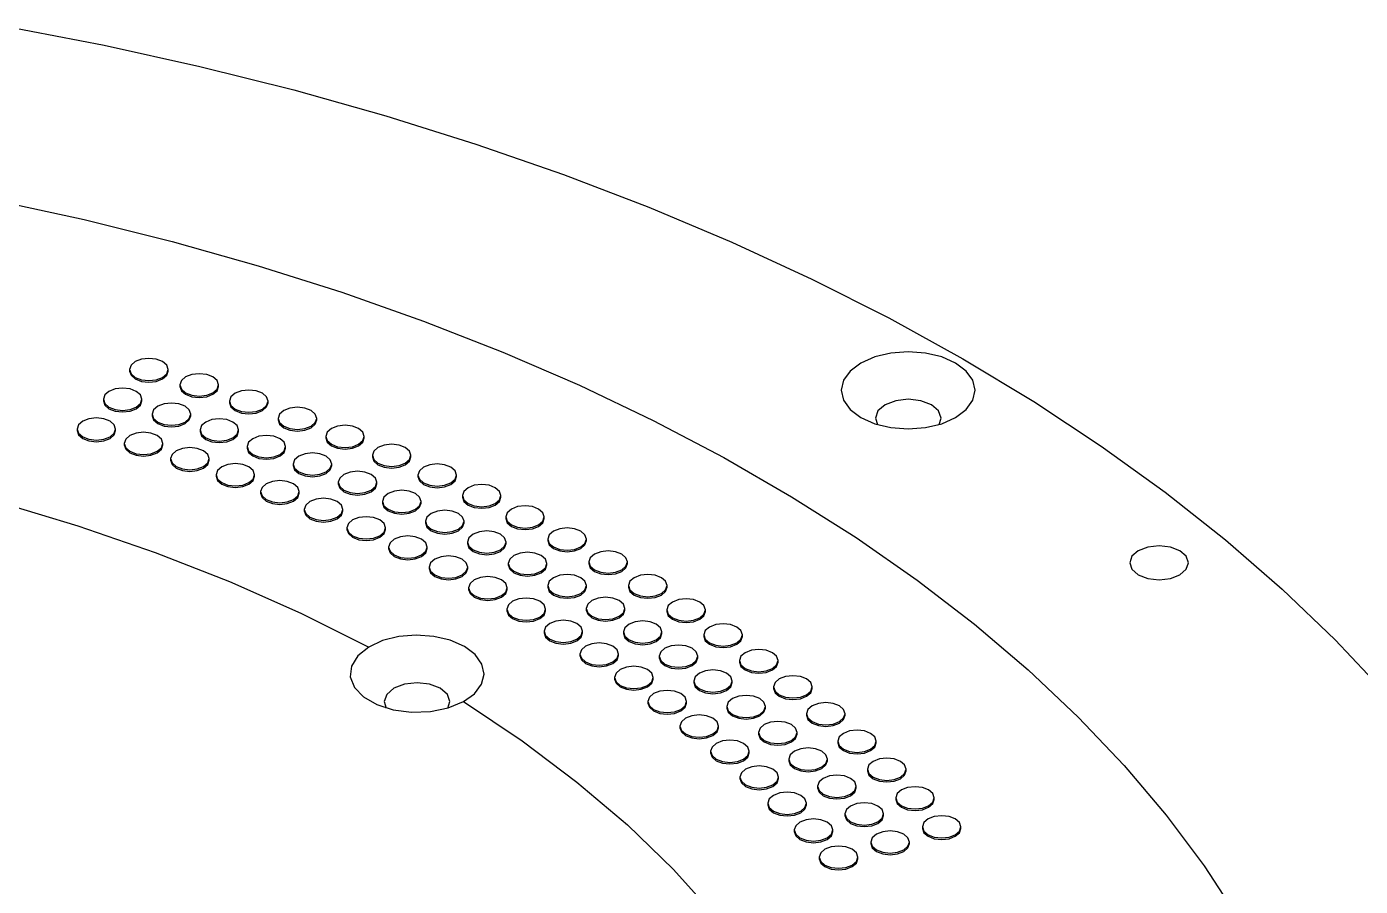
# Model space of a CAD drawing. Header units: millimetres. Extents: x 0 to 841, y 0 to 594.
# Drawn here: x 202.9 to 272, y 121.2 to 165.8 of the extents above; entities that cross this region are included whole.
import ezdxf

# ---------------------------------------------------------------- set-up
doc = ezdxf.new("R2010")
doc.units = ezdxf.units.MM

msp = doc.modelspace()

# ---------------------------------------------------------------- linework, layer by layer
at = {"color": 7, "linetype": 'Continuous', "lineweight": 25}
for p, q in [((208.26966, 147.98396), (208.26966, 147.9023)), ((210.26966, 147.9023), (210.26966, 147.98396)), ((210.8794, 147.18627), (210.8794, 147.10461)), ((212.8794, 147.10461), (212.8794, 147.18627)), ((206.90769, 146.44085), (206.90769, 146.3592)), ((208.90769, 146.3592), (208.90769, 146.44085)), ((213.44445, 146.34165), (213.44445, 146.26)), ((215.44445, 146.26), (215.44445, 146.34165)), ((209.43414, 145.66862), (209.43414, 145.58697)), ((211.43414, 145.58697), (211.43414, 145.66862)), ((215.96227, 145.45094), (215.96227, 145.36929)), ((217.96227, 145.36929), (217.96227, 145.45094)), ((205.54572, 144.89775), (205.54572, 144.8161)), ((207.54572, 144.8161), (207.54572, 144.89775)), ((211.91732, 144.85096), (211.91732, 144.76931)), ((213.91732, 144.76931), (213.91732, 144.85096)), ((218.43039, 144.51501), (218.43039, 144.43336)), ((220.43039, 144.43336), (220.43039, 144.51501)), ((207.98888, 144.15098), (207.98888, 144.06933)), ((209.98888, 144.06933), (209.98888, 144.15098)), ((214.35479, 143.98868), (214.35479, 143.90702)), ((216.35479, 143.90702), (216.35479, 143.98868)), ((210.3902, 143.36028), (210.3902, 143.27862)), ((212.3902, 143.27862), (212.3902, 143.36028)), ((216.74414, 143.08262), (216.74414, 143.00097)), ((218.74414, 143.00097), (218.74414, 143.08262)), ((220.84637, 143.53479), (220.84637, 143.45314)), ((222.84637, 143.45314), (222.84637, 143.53479)), ((212.74731, 142.52642), (212.74731, 142.44476)), ((214.74731, 142.44476), (214.74731, 142.52642)), ((223.20782, 142.51124), (223.20782, 142.42959)), ((225.20782, 142.42959), (225.20782, 142.51124)), ((219.08301, 142.13368), (219.08301, 142.05203)), ((221.08301, 142.05203), (221.08301, 142.13368)), ((215.05789, 141.65023), (215.05789, 141.56858)), ((217.05789, 141.56858), (217.05789, 141.65023)), ((221.3691, 141.1428), (221.3691, 141.06115)), ((223.3691, 141.06115), (223.3691, 141.1428)), ((225.51241, 141.44538), (225.51241, 141.36373)), ((227.51241, 141.36373), (227.51241, 141.44538)), ((217.31966, 140.73258), (217.31966, 140.65092)), ((219.31966, 140.65092), (219.31966, 140.73258)), ((227.75787, 140.33826), (227.75787, 140.2566)), ((229.75787, 140.2566), (229.75787, 140.33826)), ((219.53038, 139.77436), (219.53038, 139.69271)), ((221.53038, 139.69271), (221.53038, 139.77436)), ((223.60014, 140.11096), (223.60014, 140.0293)), ((225.60014, 140.0293), (225.60014, 140.11096)), ((225.77393, 139.03917), (225.77393, 138.95751)), ((227.77393, 138.95751), (227.77393, 139.03917)), ((229.94198, 139.19096), (229.94198, 139.10931)), ((231.94198, 139.10931), (231.94198, 139.19096)), ((221.68787, 138.77654), (221.68787, 138.69488)), ((223.68787, 138.69488), (223.68787, 138.77654)), ((223.79, 137.74008), (223.79, 137.65842)), ((225.79, 137.65842), (225.79, 137.74008)), ((227.88834, 137.92849), (227.88834, 137.84683)), ((229.88834, 137.84683), (229.88834, 137.92849)), ((232.06259, 138.00463), (232.06259, 137.92297)), ((234.06259, 137.92297), (234.06259, 138.00463)), ((225.8347, 136.66601), (225.8347, 136.58436)), ((227.8347, 136.58436), (227.8347, 136.66601)), ((229.94127, 136.78002), (229.94127, 136.69836)), ((231.94127, 136.69836), (231.94127, 136.78002)), ((234.11761, 136.78043), (234.11761, 136.69877)), ((236.11761, 136.69877), (236.11761, 136.78043)), ((227.81995, 135.5554), (227.81995, 135.47375)), ((229.81995, 135.47375), (229.81995, 135.5554)), ((231.9307, 135.59488), (231.9307, 135.51323)), ((233.9307, 135.51323), (233.9307, 135.59488)), ((236.105, 135.51956), (236.105, 135.43791)), ((238.105, 135.43791), (238.105, 135.51956)), ((229.74379, 134.40934), (229.74379, 134.32769)), ((231.74379, 134.32769), (231.74379, 134.40934)), ((233.85466, 134.37426), (233.85466, 134.29261)), ((235.85466, 134.29261), (235.85466, 134.37426)), ((238.0228, 134.22329), (238.0228, 134.14163)), ((240.0228, 134.14163), (240.0228, 134.22329)), ((231.60433, 133.22896), (231.60433, 133.14731)), ((233.60433, 133.14731), (233.60433, 133.22896)), ((235.71126, 133.11936), (235.71126, 133.0377)), ((237.71126, 133.0377), (237.71126, 133.11936)), ((239.86913, 132.89288), (239.86913, 132.81122)), ((241.86913, 132.81122), (241.86913, 132.89288)), ((233.39972, 132.01543), (233.39972, 131.93377)), ((235.39972, 131.93377), (235.39972, 132.01543)), ((237.49866, 131.8314), (237.49866, 131.74975)), ((239.49866, 131.74975), (239.49866, 131.8314)), ((241.64215, 131.52964), (241.64215, 131.44799)), ((243.64215, 131.44799), (243.64215, 131.52964)), ((235.1282, 130.76993), (235.1282, 130.68828)), ((237.1282, 130.68828), (237.1282, 130.76993)), ((239.2151, 130.51168), (239.2151, 130.43002)), ((241.2151, 130.43002), (241.2151, 130.51168)), ((243.34013, 130.13493), (243.34013, 130.05327)), ((245.34013, 130.05327), (245.34013, 130.13493)), ((236.78805, 129.49371), (236.78805, 129.41206)), ((238.78805, 129.41206), (238.78805, 129.49371)), ((240.85889, 129.16147), (240.85889, 129.07982)), ((242.85889, 129.07982), (242.85889, 129.16147)), ((244.96138, 128.71011), (244.96138, 128.62846)), ((246.96138, 128.62846), (246.96138, 128.71011)), ((238.37765, 128.18802), (238.37765, 128.10637)), ((240.37765, 128.10637), (240.37765, 128.18802)), ((242.4284, 127.78213), (242.4284, 127.70048)), ((244.4284, 127.70048), (244.4284, 127.78213)), ((246.50431, 127.2566), (246.50431, 127.17495)), ((248.50431, 127.17495), (248.50431, 127.2566)), ((239.89541, 126.85415), (239.89541, 126.7725)), ((241.89541, 126.7725), (241.89541, 126.85415)), ((243.92208, 126.37501), (243.92208, 126.29336)), ((245.92208, 126.29336), (245.92208, 126.37501)), ((241.33985, 125.49342), (241.33985, 125.41177)), ((243.33985, 125.41177), (243.33985, 125.49342)), ((247.96738, 125.77583), (247.96738, 125.69418)), ((249.96738, 125.69418), (249.96738, 125.77583)), ((245.33846, 124.9415), (245.33846, 124.85985)), ((247.33846, 124.85985), (247.33846, 124.9415)), ((242.70954, 124.10717), (242.70954, 124.02551)), ((244.70954, 124.02551), (244.70954, 124.10717)), ((249.34917, 124.26926), (249.34917, 124.18761)), ((251.34917, 124.18761), (251.34917, 124.26926)), ((246.67615, 123.48301), (246.67615, 123.40136)), ((248.67615, 123.40136), (248.67615, 123.48301)), ((244.00313, 122.69676), (244.00313, 122.61511)), ((246.00313, 122.61511), (246.00313, 122.69676))]:
    msp.add_line(p, q, dxfattribs=at)
at = {"color": 7, "linetype": 'Continuous', "lineweight": 25, "flags": 128}
for points in [[(201.90477, 165.75939), (206.94321, 164.79293), (211.90267, 163.69876), (216.77344, 162.47901), (221.54598, 161.13608), (226.21095, 159.6726), (230.75922, 158.09143), (235.18188, 156.39567), (239.47028, 154.58863), (243.61602, 152.67385), (247.61099, 150.65508), (251.44737, 148.53628), (255.11764, 146.32159), (258.61463, 144.01534), (261.93148, 141.62205), (265.0617, 139.14641), (267.99917, 136.59326), (270.73814, 133.96761), (273.27324, 131.27458)], [(201.27386, 156.76548), (205.91547, 155.75622), (210.46935, 154.62154), (214.92532, 153.36398), (219.27345, 151.98634), (223.50403, 150.49171), (227.60762, 148.8834), (231.57507, 147.16502), (235.39752, 145.3404), (239.06645, 143.4136), (242.57366, 141.38893), (245.91134, 139.2709), (249.07202, 137.06425), (252.04867, 134.77389), (254.83464, 132.40493), (257.4237, 129.96267), (259.8101, 127.45255), (261.98849, 124.88017), (263.95402, 122.25127), (265.7023, 119.57173)], [(246.16528, 145.48699), (246.88394, 145.16865), (247.72084, 144.96853), (248.61894, 144.90027), (249.51704, 144.96853), (250.35394, 145.16865), (251.0726, 145.48699), (251.62405, 145.90187), (251.9707, 146.385), (252.08894, 146.90346), (251.9707, 147.42193), (251.62405, 147.90506), (251.0726, 148.31993), (250.35394, 148.63827), (249.51704, 148.83839), (248.61894, 148.90665), (247.72084, 148.83839), (246.88394, 148.63827), (246.16528, 148.31993), (245.61383, 147.90506), (245.26718, 147.42193), (245.14894, 146.90346), (245.26718, 146.385), (245.61383, 145.90187), (246.16528, 145.48699)], [(208.56256, 148.39216), (208.34578, 148.20487), (208.26966, 147.98396), (208.34578, 147.76304), (208.56256, 147.57575), (208.88698, 147.45061), (209.26966, 147.40667), (209.65235, 147.45061), (209.97677, 147.57575), (210.19354, 147.76304), (210.26966, 147.98396), (210.19354, 148.20487), (209.97677, 148.39216), (209.65235, 148.5173), (209.26966, 148.56124), (208.88698, 148.5173), (208.56256, 148.39216)], [(208.26966, 147.9023), (208.34578, 147.68138), (208.56256, 147.4941), (208.88698, 147.36896), (209.26966, 147.32501), (209.65235, 147.36896), (209.97677, 147.4941), (210.19354, 147.68138), (210.26966, 147.9023), (210.26966, 147.9023)], [(211.17229, 147.59447), (210.95552, 147.40719), (210.8794, 147.18627), (210.95552, 146.96535), (211.17229, 146.77806), (211.49672, 146.65292), (211.8794, 146.60898), (212.26208, 146.65292), (212.58651, 146.77806), (212.80328, 146.96535), (212.8794, 147.18627), (212.80328, 147.40719), (212.58651, 147.59447), (212.26208, 147.71961), (211.8794, 147.76356), (211.49672, 147.71961), (211.17229, 147.59447)], [(207.20058, 146.84906), (206.98381, 146.66177), (206.90769, 146.44085), (206.98381, 146.21994), (207.20058, 146.03265), (207.52501, 145.90751), (207.90769, 145.86357), (208.29037, 145.90751), (208.6148, 146.03265), (208.83157, 146.21994), (208.90769, 146.44085), (208.83157, 146.66177), (208.6148, 146.84906), (208.29037, 146.9742), (207.90769, 147.01814), (207.52501, 146.9742), (207.20058, 146.84906)], [(210.8794, 147.10461), (210.95552, 146.8837), (211.17229, 146.69641), (211.49672, 146.57127), (211.8794, 146.52733), (212.26208, 146.57127), (212.58651, 146.69641), (212.80328, 146.8837), (212.8794, 147.10461), (212.8794, 147.10461)], [(213.73734, 146.74986), (213.52057, 146.56257), (213.44445, 146.34165), (213.52057, 146.12073), (213.73734, 145.93345), (214.06176, 145.80831), (214.44445, 145.76436), (214.82713, 145.80831), (215.15155, 145.93345), (215.36833, 146.12073), (215.44445, 146.34165), (215.36833, 146.56257), (215.15155, 146.74986), (214.82713, 146.875), (214.44445, 146.91894), (214.06176, 146.875), (213.73734, 146.74986)], [(206.90769, 146.3592), (206.98381, 146.13828), (207.20058, 145.951), (207.52501, 145.82586), (207.90769, 145.78191), (208.29037, 145.82586), (208.6148, 145.951), (208.83157, 146.13828), (208.90769, 146.3592), (208.90769, 146.3592)], [(209.72703, 146.07683), (209.51026, 145.88954), (209.43414, 145.66862), (209.51026, 145.44771), (209.72703, 145.26042), (210.05146, 145.13528), (210.43414, 145.09134), (210.81682, 145.13528), (211.14125, 145.26042), (211.35802, 145.44771), (211.43414, 145.66862), (211.35802, 145.88954), (211.14125, 146.07683), (210.81682, 146.20197), (210.43414, 146.24591), (210.05146, 146.20197), (209.72703, 146.07683)], [(213.44445, 146.26), (213.52057, 146.03908), (213.73734, 145.85179), (214.06176, 145.72665), (214.44445, 145.68271), (214.82713, 145.72665), (215.15155, 145.85179), (215.36833, 146.03908), (215.44445, 146.26), (215.44445, 146.26)], [(216.25517, 145.85914), (216.03839, 145.67186), (215.96227, 145.45094), (216.03839, 145.23002), (216.25517, 145.04274), (216.57959, 144.9176), (216.96227, 144.87365), (217.34496, 144.9176), (217.66938, 145.04274), (217.88615, 145.23002), (217.96227, 145.45094), (217.88615, 145.67186), (217.66938, 145.85914), (217.34496, 145.98428), (216.96227, 146.02823), (216.57959, 145.98428), (216.25517, 145.85914)], [(250.21846, 145.12579), (250.31894, 145.45819), (250.18954, 145.83375), (249.82102, 146.15213), (249.2695, 146.36487), (248.61894, 146.43957), (247.96838, 146.36487), (247.41686, 146.15213), (247.04835, 145.83375), (246.91894, 145.45819), (247.01942, 145.12579)], [(170.06374, 145.69137), (174.70846, 145.49666), (179.32569, 145.14626), (183.89977, 144.64136), (188.41522, 143.98367), (192.85672, 143.17542), (197.20923, 142.21934), (201.458, 141.11867), (205.58863, 139.87716), (209.58712, 138.49899), (213.43993, 136.98885), (217.13399, 135.35185), (220.6568, 133.59353)], [(205.83861, 145.30596), (205.62184, 145.11867), (205.54572, 144.89775), (205.62184, 144.67683), (205.83861, 144.48955), (206.16304, 144.36441), (206.54572, 144.32047), (206.9284, 144.36441), (207.25283, 144.48955), (207.4696, 144.67683), (207.54572, 144.89775), (207.4696, 145.11867), (207.25283, 145.30596), (206.9284, 145.4311), (206.54572, 145.47504), (206.16304, 145.4311), (205.83861, 145.30596)], [(209.43414, 145.58697), (209.51026, 145.36605), (209.72703, 145.17877), (210.05146, 145.05363), (210.43414, 145.00968), (210.81682, 145.05363), (211.14125, 145.17877), (211.35802, 145.36605), (211.43414, 145.58697), (211.43414, 145.58697)], [(212.21022, 145.25917), (211.99344, 145.07188), (211.91732, 144.85096), (211.99344, 144.63005), (212.21022, 144.44276), (212.53464, 144.31762), (212.91732, 144.27368), (213.30001, 144.31762), (213.62443, 144.44276), (213.8412, 144.63005), (213.91732, 144.85096), (213.8412, 145.07188), (213.62443, 145.25917), (213.30001, 145.38431), (212.91732, 145.42825), (212.53464, 145.38431), (212.21022, 145.25917)], [(215.96227, 145.36929), (216.03839, 145.14837), (216.25517, 144.96108), (216.57959, 144.83594), (216.96227, 144.792), (217.34496, 144.83594), (217.66938, 144.96108), (217.88615, 145.14837), (217.96227, 145.36929), (217.96227, 145.36929)], [(205.54572, 144.8161), (205.62184, 144.59518), (205.83861, 144.40789), (206.16304, 144.28275), (206.54572, 144.23881), (206.9284, 144.28275), (207.25283, 144.40789), (207.4696, 144.59518), (207.54572, 144.8161), (207.54572, 144.8161)], [(208.28177, 144.55919), (208.065, 144.3719), (207.98888, 144.15098), (208.065, 143.93006), (208.28177, 143.74278), (208.60619, 143.61764), (208.98888, 143.57369), (209.37156, 143.61764), (209.69599, 143.74278), (209.91276, 143.93006), (209.98888, 144.15098), (209.91276, 144.3719), (209.69599, 144.55919), (209.37156, 144.68433), (208.98888, 144.72827), (208.60619, 144.68433), (208.28177, 144.55919)], [(211.91732, 144.76931), (211.99344, 144.54839), (212.21022, 144.36111), (212.53464, 144.23597), (212.91732, 144.19202), (213.30001, 144.23597), (213.62443, 144.36111), (213.8412, 144.54839), (213.91732, 144.76931), (213.91732, 144.76931)], [(214.64769, 144.39688), (214.43091, 144.2096), (214.35479, 143.98868), (214.43091, 143.76776), (214.64769, 143.58047), (214.97211, 143.45533), (215.35479, 143.41139), (215.73748, 143.45533), (216.0619, 143.58047), (216.27867, 143.76776), (216.35479, 143.98868), (216.27867, 144.2096), (216.0619, 144.39688), (215.73748, 144.52202), (215.35479, 144.56597), (214.97211, 144.52202), (214.64769, 144.39688)], [(218.72329, 144.92322), (218.50651, 144.73593), (218.43039, 144.51501), (218.50651, 144.29409), (218.72329, 144.10681), (219.04771, 143.98167), (219.43039, 143.93772), (219.81308, 143.98167), (220.1375, 144.10681), (220.35427, 144.29409), (220.43039, 144.51501), (220.35427, 144.73593), (220.1375, 144.92322), (219.81308, 145.04836), (219.43039, 145.0923), (219.04771, 145.04836), (218.72329, 144.92322)], [(207.98888, 144.06933), (208.065, 143.84841), (208.28177, 143.66112), (208.60619, 143.53598), (208.98888, 143.49204), (209.37156, 143.53598), (209.69599, 143.66112), (209.91276, 143.84841), (209.98888, 144.06933), (209.98888, 144.06933)], [(210.68309, 143.76848), (210.46632, 143.5812), (210.3902, 143.36028), (210.46632, 143.13936), (210.68309, 142.95207), (211.00752, 142.82693), (211.3902, 142.78299), (211.77288, 142.82693), (212.09731, 142.95207), (212.31408, 143.13936), (212.3902, 143.36028), (212.31408, 143.5812), (212.09731, 143.76848), (211.77288, 143.89362), (211.3902, 143.93756), (211.00752, 143.89362), (210.68309, 143.76848)], [(214.35479, 143.90702), (214.43091, 143.68611), (214.64769, 143.49882), (214.97211, 143.37368), (215.35479, 143.32974), (215.73748, 143.37368), (216.0619, 143.49882), (216.27867, 143.68611), (216.35479, 143.90702), (216.35479, 143.90702)], [(218.43039, 144.43336), (218.50651, 144.21244), (218.72329, 144.02515), (219.04771, 143.90001), (219.43039, 143.85607), (219.81308, 143.90001), (220.1375, 144.02515), (220.35427, 144.21244), (220.43039, 144.43336), (220.43039, 144.43336)], [(221.13926, 143.94299), (220.92249, 143.75571), (220.84637, 143.53479), (220.92249, 143.31387), (221.13926, 143.12659), (221.46369, 143.00145), (221.84637, 142.9575), (222.22905, 143.00145), (222.55348, 143.12659), (222.77025, 143.31387), (222.84637, 143.53479), (222.77025, 143.75571), (222.55348, 143.94299), (222.22905, 144.06813), (221.84637, 144.11208), (221.46369, 144.06813), (221.13926, 143.94299)], [(210.3902, 143.27862), (210.46632, 143.0577), (210.68309, 142.87042), (211.00752, 142.74528), (211.3902, 142.70133), (211.77288, 142.74528), (212.09731, 142.87042), (212.31408, 143.0577), (212.3902, 143.27862), (212.3902, 143.27862)], [(213.04021, 142.93462), (212.82343, 142.74734), (212.74731, 142.52642), (212.82343, 142.3055), (213.04021, 142.11821), (213.36463, 141.99307), (213.74731, 141.94913), (214.13, 141.99307), (214.45442, 142.11821), (214.67119, 142.3055), (214.74731, 142.52642), (214.67119, 142.74734), (214.45442, 142.93462), (214.13, 143.05976), (213.74731, 143.10371), (213.36463, 143.05976), (213.04021, 142.93462)], [(217.03704, 143.49082), (216.82026, 143.30354), (216.74414, 143.08262), (216.82026, 142.8617), (217.03704, 142.67442), (217.36146, 142.54928), (217.74414, 142.50533), (218.12683, 142.54928), (218.45125, 142.67442), (218.66802, 142.8617), (218.74414, 143.08262), (218.66802, 143.30354), (218.45125, 143.49082), (218.12683, 143.61597), (217.74414, 143.65991), (217.36146, 143.61597), (217.03704, 143.49082)], [(220.84637, 143.45314), (220.92249, 143.23222), (221.13926, 143.04493), (221.46369, 142.91979), (221.84637, 142.87585), (222.22905, 142.91979), (222.55348, 143.04493), (222.77025, 143.23222), (222.84637, 143.45314)], [(223.50071, 142.91945), (223.28394, 142.73216), (223.20782, 142.51124), (223.28394, 142.29033), (223.50071, 142.10304), (223.82513, 141.9779), (224.20782, 141.93396), (224.5905, 141.9779), (224.91492, 142.10304), (225.1317, 142.29033), (225.20782, 142.51124), (225.1317, 142.73216), (224.91492, 142.91945), (224.5905, 143.04459), (224.20782, 143.08853), (223.82513, 143.04459), (223.50071, 142.91945)], [(212.74731, 142.44476), (212.82343, 142.22385), (213.04021, 142.03656), (213.36463, 141.91142), (213.74731, 141.86748), (214.13, 141.91142), (214.45442, 142.03656), (214.67119, 142.22385), (214.74731, 142.44476), (214.74731, 142.44476)], [(216.74414, 143.00097), (216.82026, 142.78005), (217.03704, 142.59276), (217.36146, 142.46762), (217.74414, 142.42368), (218.12683, 142.46762), (218.45125, 142.59276), (218.66802, 142.78005), (218.74414, 143.00097), (218.74414, 143.00097)], [(219.37591, 142.54189), (219.15913, 142.3546), (219.08301, 142.13368), (219.15913, 141.91276), (219.37591, 141.72548), (219.70033, 141.60034), (220.08301, 141.5564), (220.4657, 141.60034), (220.79012, 141.72548), (221.00689, 141.91276), (221.08301, 142.13368), (221.00689, 142.3546), (220.79012, 142.54189), (220.4657, 142.66703), (220.08301, 142.71097), (219.70033, 142.66703), (219.37591, 142.54189)], [(223.20782, 142.42959), (223.28394, 142.20867), (223.50071, 142.02139), (223.82513, 141.89625), (224.20782, 141.8523), (224.5905, 141.89625), (224.91492, 142.02139), (225.1317, 142.20867), (225.20782, 142.42959), (225.20782, 142.42959)], [(215.35079, 142.05843), (215.13401, 141.87115), (215.05789, 141.65023), (215.13401, 141.42931), (215.35079, 141.24203), (215.67521, 141.11689), (216.05789, 141.07294), (216.44058, 141.11689), (216.765, 141.24203), (216.98177, 141.42931), (217.05789, 141.65023), (216.98177, 141.87115), (216.765, 142.05843), (216.44058, 142.18357), (216.05789, 142.22752), (215.67521, 142.18357), (215.35079, 142.05843)], [(219.08301, 142.05203), (219.15913, 141.83111), (219.37591, 141.64383), (219.70033, 141.51869), (220.08301, 141.47474), (220.4657, 141.51869), (220.79012, 141.64383), (221.00689, 141.83111), (221.08301, 142.05203), (221.08301, 142.05203)], [(221.66199, 141.55101), (221.44522, 141.36372), (221.3691, 141.1428), (221.44522, 140.92189), (221.66199, 140.7346), (221.98641, 140.60946), (222.3691, 140.56552), (222.75178, 140.60946), (223.0762, 140.7346), (223.29298, 140.92189), (223.3691, 141.1428), (223.29298, 141.36372), (223.0762, 141.55101), (222.75178, 141.67615), (222.3691, 141.72009), (221.98641, 141.67615), (221.66199, 141.55101)], [(225.8053, 141.85359), (225.58853, 141.6663), (225.51241, 141.44538), (225.58853, 141.22446), (225.8053, 141.03718), (226.12973, 140.91204), (226.51241, 140.86809), (226.89509, 140.91204), (227.21952, 141.03718), (227.43629, 141.22446), (227.51241, 141.44538), (227.43629, 141.6663), (227.21952, 141.85359), (226.89509, 141.97873), (226.51241, 142.02267), (226.12973, 141.97873), (225.8053, 141.85359)], [(215.05789, 141.56858), (215.13401, 141.34766), (215.35079, 141.16037), (215.67521, 141.03523), (216.05789, 140.99129), (216.44058, 141.03523), (216.765, 141.16037), (216.98177, 141.34766), (217.05789, 141.56858), (217.05789, 141.56858)], [(217.61255, 141.14078), (217.39578, 140.9535), (217.31966, 140.73258), (217.39578, 140.51166), (217.61255, 140.32437), (217.93697, 140.19923), (218.31966, 140.15529), (218.70234, 140.19923), (219.02676, 140.32437), (219.24354, 140.51166), (219.31966, 140.73258), (219.24354, 140.9535), (219.02676, 141.14078), (218.70234, 141.26592), (218.31966, 141.30986), (217.93697, 141.26592), (217.61255, 141.14078)], [(221.3691, 141.06115), (221.44522, 140.84023), (221.66199, 140.65295), (221.98641, 140.52781), (222.3691, 140.48386), (222.75178, 140.52781), (223.0762, 140.65295), (223.29298, 140.84023), (223.3691, 141.06115), (223.3691, 141.06115)], [(225.51241, 141.36373), (225.58853, 141.14281), (225.8053, 140.95552), (226.12973, 140.83038), (226.51241, 140.78644), (226.89509, 140.83038), (227.21952, 140.95552), (227.43629, 141.14281), (227.51241, 141.36373), (227.51241, 141.36373)], [(217.31966, 140.65092), (217.39578, 140.43), (217.61255, 140.24272), (217.93697, 140.11758), (218.31966, 140.07363), (218.70234, 140.11758), (219.02676, 140.24272), (219.24354, 140.43), (219.31966, 140.65092), (219.31966, 140.65092)], [(219.82327, 140.18257), (219.6065, 139.99528), (219.53038, 139.77436), (219.6065, 139.55344), (219.82327, 139.36616), (220.14769, 139.24102), (220.53038, 139.19708), (220.91306, 139.24102), (221.23748, 139.36616), (221.45426, 139.55344), (221.53038, 139.77436), (221.45426, 139.99528), (221.23748, 140.18257), (220.91306, 140.30771), (220.53038, 140.35165), (220.14769, 140.30771), (219.82327, 140.18257)], [(223.89303, 140.51916), (223.67626, 140.33188), (223.60014, 140.11096), (223.67626, 139.89004), (223.89303, 139.70275), (224.21745, 139.57761), (224.60014, 139.53367), (224.98282, 139.57761), (225.30724, 139.70275), (225.52402, 139.89004), (225.60014, 140.11096), (225.52402, 140.33188), (225.30724, 140.51916), (224.98282, 140.6443), (224.60014, 140.68825), (224.21745, 140.6443), (223.89303, 140.51916)], [(228.05076, 140.74646), (227.83399, 140.55918), (227.75787, 140.33826), (227.83399, 140.11734), (228.05076, 139.93005), (228.37519, 139.80491), (228.75787, 139.76097), (229.14055, 139.80491), (229.46498, 139.93005), (229.68175, 140.11734), (229.75787, 140.33826), (229.68175, 140.55918), (229.46498, 140.74646), (229.14055, 140.8716), (228.75787, 140.91555), (228.37519, 140.8716), (228.05076, 140.74646)], [(219.53038, 139.69271), (219.6065, 139.47179), (219.82327, 139.28451), (220.14769, 139.15936), (220.53038, 139.11542), (220.91306, 139.15936), (221.23748, 139.28451), (221.45426, 139.47179), (221.53038, 139.69271), (221.53038, 139.69271)], [(223.60014, 140.0293), (223.67626, 139.80839), (223.89303, 139.6211), (224.21745, 139.49596), (224.60014, 139.45202), (224.98282, 139.49596), (225.30724, 139.6211), (225.52402, 139.80839), (225.60014, 140.0293), (225.60014, 140.0293)], [(226.06683, 139.44737), (225.85006, 139.26009), (225.77393, 139.03917), (225.85006, 138.81825), (226.06683, 138.63096), (226.39125, 138.50582), (226.77393, 138.46188), (227.15662, 138.50582), (227.48104, 138.63096), (227.69781, 138.81825), (227.77393, 139.03917), (227.69781, 139.26009), (227.48104, 139.44737), (227.15662, 139.57251), (226.77393, 139.61646), (226.39125, 139.57251), (226.06683, 139.44737)], [(227.75787, 140.2566), (227.83399, 140.03568), (228.05076, 139.8484), (228.37519, 139.72326), (228.75787, 139.67932), (229.14055, 139.72326), (229.46498, 139.8484), (229.68175, 140.03568), (229.75787, 140.2566), (229.75787, 140.2566)], [(230.23488, 139.59917), (230.0181, 139.41188), (229.94198, 139.19096), (230.0181, 138.97004), (230.23488, 138.78276), (230.5593, 138.65762), (230.94198, 138.61367), (231.32467, 138.65762), (231.64909, 138.78276), (231.86586, 138.97004), (231.94198, 139.19096), (231.86586, 139.41188), (231.64909, 139.59917), (231.32467, 139.72431), (230.94198, 139.76825), (230.5593, 139.72431), (230.23488, 139.59917)], [(221.98076, 139.18474), (221.76399, 138.99745), (221.68787, 138.77654), (221.76399, 138.55562), (221.98076, 138.36833), (222.30518, 138.24319), (222.68787, 138.19925), (223.07055, 138.24319), (223.39497, 138.36833), (223.61175, 138.55562), (223.68787, 138.77654), (223.61175, 138.99745), (223.39497, 139.18474), (223.07055, 139.30988), (222.68787, 139.35382), (222.30518, 139.30988), (221.98076, 139.18474)], [(225.77393, 138.95751), (225.85006, 138.7366), (226.06683, 138.54931), (226.39125, 138.42417), (226.77393, 138.38023), (227.15662, 138.42417), (227.48104, 138.54931), (227.69781, 138.7366), (227.77393, 138.95751), (227.77393, 138.95751)], [(229.94198, 139.10931), (230.0181, 138.88839), (230.23488, 138.7011), (230.5593, 138.57596), (230.94198, 138.53202), (231.32467, 138.57596), (231.64909, 138.7011), (231.86586, 138.88839), (231.94198, 139.10931), (231.94198, 139.10931)], [(221.68787, 138.69488), (221.76399, 138.47396), (221.98076, 138.28668), (222.30518, 138.16154), (222.68787, 138.11759), (223.07055, 138.16154), (223.39497, 138.28668), (223.61175, 138.47396), (223.68787, 138.69488), (223.68787, 138.69488)], [(224.08289, 138.14828), (223.86612, 137.961), (223.79, 137.74008), (223.86612, 137.51916), (224.08289, 137.33187), (224.40732, 137.20673), (224.79, 137.16279), (225.17268, 137.20673), (225.49711, 137.33187), (225.71388, 137.51916), (225.79, 137.74008), (225.71388, 137.961), (225.49711, 138.14828), (225.17268, 138.27342), (224.79, 138.31737), (224.40732, 138.27342), (224.08289, 138.14828)], [(228.18123, 138.33669), (227.96446, 138.14941), (227.88834, 137.92849), (227.96446, 137.70757), (228.18123, 137.52028), (228.50566, 137.39514), (228.88834, 137.3512), (229.27103, 137.39514), (229.59545, 137.52028), (229.81222, 137.70757), (229.88834, 137.92849), (229.81222, 138.14941), (229.59545, 138.33669), (229.27103, 138.46183), (228.88834, 138.50578), (228.50566, 138.46183), (228.18123, 138.33669)], [(232.35549, 138.41283), (232.13871, 138.22555), (232.06259, 138.00463), (232.13871, 137.78371), (232.35549, 137.59642), (232.67991, 137.47128), (233.06259, 137.42734), (233.44528, 137.47128), (233.7697, 137.59642), (233.98647, 137.78371), (234.06259, 138.00463), (233.98647, 138.22555), (233.7697, 138.41283), (233.44528, 138.53797), (233.06259, 138.58192), (232.67991, 138.53797), (232.35549, 138.41283)], [(260.53785, 137.33904), (261.0326, 137.1482), (261.61619, 137.08119), (262.19978, 137.1482), (262.69453, 137.33904), (263.02511, 137.62465), (263.14119, 137.96155), (263.02511, 138.29845), (262.69453, 138.58406), (262.19978, 138.7749), (261.61619, 138.84192), (261.0326, 138.7749), (260.53785, 138.58406), (260.20728, 138.29845), (260.09119, 137.96155), (260.20728, 137.62465), (260.53785, 137.33904)], [(223.79, 137.65842), (223.86612, 137.43751), (224.08289, 137.25022), (224.40732, 137.12508), (224.79, 137.08114), (225.17268, 137.12508), (225.49711, 137.25022), (225.71388, 137.43751), (225.79, 137.65842), (225.79, 137.65842)], [(227.88834, 137.84683), (227.96446, 137.62592), (228.18123, 137.43863), (228.50566, 137.31349), (228.88834, 137.26955), (229.27103, 137.31349), (229.59545, 137.43863), (229.81222, 137.62592), (229.88834, 137.84683), (229.88834, 137.84683)], [(232.06259, 137.92297), (232.13871, 137.70206), (232.35549, 137.51477), (232.67991, 137.38963), (233.06259, 137.34569), (233.44528, 137.38963), (233.7697, 137.51477), (233.98647, 137.70206), (234.06259, 137.92297), (234.06259, 137.92297)], [(226.12759, 137.07422), (225.91082, 136.88693), (225.8347, 136.66601), (225.91082, 136.4451), (226.12759, 136.25781), (226.45202, 136.13267), (226.8347, 136.08873), (227.21738, 136.13267), (227.54181, 136.25781), (227.75858, 136.4451), (227.8347, 136.66601), (227.75858, 136.88693), (227.54181, 137.07422), (227.21738, 137.19936), (226.8347, 137.2433), (226.45202, 137.19936), (226.12759, 137.07422)], [(230.23417, 137.18822), (230.01739, 137.00093), (229.94127, 136.78002), (230.01739, 136.5591), (230.23417, 136.37181), (230.55859, 136.24667), (230.94127, 136.20273), (231.32396, 136.24667), (231.64838, 136.37181), (231.86515, 136.5591), (231.94127, 136.78002), (231.86515, 137.00093), (231.64838, 137.18822), (231.32396, 137.31336), (230.94127, 137.3573), (230.55859, 137.31336), (230.23417, 137.18822)], [(234.4105, 137.18863), (234.19373, 137.00134), (234.11761, 136.78043), (234.19373, 136.55951), (234.4105, 136.37222), (234.73492, 136.24708), (235.11761, 136.20314), (235.50029, 136.24708), (235.82471, 136.37222), (236.04149, 136.55951), (236.11761, 136.78043), (236.04149, 137.00134), (235.82471, 137.18863), (235.50029, 137.31377), (235.11761, 137.35771), (234.73492, 137.31377), (234.4105, 137.18863)], [(225.8347, 136.58436), (225.91082, 136.36344), (226.12759, 136.17616), (226.45202, 136.05102), (226.8347, 136.00707), (227.21738, 136.05102), (227.54181, 136.17616), (227.75858, 136.36344), (227.8347, 136.58436), (227.8347, 136.58436)], [(229.94127, 136.69836), (230.01739, 136.47744), (230.23417, 136.29016), (230.55859, 136.16502), (230.94127, 136.12107), (231.32396, 136.16502), (231.64838, 136.29016), (231.86515, 136.47744), (231.94127, 136.69836), (231.94127, 136.69836)], [(232.22359, 136.00309), (232.00682, 135.8158), (231.9307, 135.59488), (232.00682, 135.37397), (232.22359, 135.18668), (232.54802, 135.06154), (232.9307, 135.0176), (233.31338, 135.06154), (233.63781, 135.18668), (233.85458, 135.37397), (233.9307, 135.59488), (233.85458, 135.8158), (233.63781, 136.00309), (233.31338, 136.12823), (232.9307, 136.17217), (232.54802, 136.12823), (232.22359, 136.00309)], [(234.11761, 136.69877), (234.19373, 136.47785), (234.4105, 136.29057), (234.73492, 136.16543), (235.11761, 136.12148), (235.50029, 136.16543), (235.82471, 136.29057), (236.04149, 136.47785), (236.11761, 136.69877), (236.11761, 136.69877)], [(228.11284, 135.96361), (227.89607, 135.77632), (227.81995, 135.5554), (227.89607, 135.33449), (228.11284, 135.1472), (228.43727, 135.02206), (228.81995, 134.97812), (229.20264, 135.02206), (229.52706, 135.1472), (229.74383, 135.33449), (229.81995, 135.5554), (229.74383, 135.77632), (229.52706, 135.96361), (229.20264, 136.08875), (228.81995, 136.13269), (228.43727, 136.08875), (228.11284, 135.96361)], [(227.81995, 135.47375), (227.89607, 135.25283), (228.11284, 135.06555), (228.43727, 134.94041), (228.81995, 134.89646), (229.20264, 134.94041), (229.52706, 135.06555), (229.74383, 135.25283), (229.81995, 135.47375), (229.81995, 135.47375)], [(231.9307, 135.51323), (232.00682, 135.29231), (232.22359, 135.10503), (232.54802, 134.97989), (232.9307, 134.93594), (233.31338, 134.97989), (233.63781, 135.10503), (233.85458, 135.29231), (233.9307, 135.51323), (233.9307, 135.51323)], [(236.39789, 135.92777), (236.18112, 135.74048), (236.105, 135.51956), (236.18112, 135.29865), (236.39789, 135.11136), (236.72231, 134.98622), (237.105, 134.94228), (237.48768, 134.98622), (237.8121, 135.11136), (238.02888, 135.29865), (238.105, 135.51956), (238.02888, 135.74048), (237.8121, 135.92777), (237.48768, 136.05291), (237.105, 136.09685), (236.72231, 136.05291), (236.39789, 135.92777)], [(230.03669, 134.81755), (229.81991, 134.63026), (229.74379, 134.40934), (229.81991, 134.18842), (230.03669, 134.00114), (230.36111, 133.876), (230.74379, 133.83205), (231.12648, 133.876), (231.4509, 134.00114), (231.66767, 134.18842), (231.74379, 134.40934), (231.66767, 134.63026), (231.4509, 134.81755), (231.12648, 134.94269), (230.74379, 134.98663), (230.36111, 134.94269), (230.03669, 134.81755)], [(234.14756, 134.78247), (233.93078, 134.59518), (233.85466, 134.37426), (233.93078, 134.15334), (234.14756, 133.96606), (234.47198, 133.84092), (234.85466, 133.79698), (235.23735, 133.84092), (235.56177, 133.96606), (235.77854, 134.15334), (235.85466, 134.37426), (235.77854, 134.59518), (235.56177, 134.78247), (235.23735, 134.90761), (234.85466, 134.95155), (234.47198, 134.90761), (234.14756, 134.78247)], [(236.105, 135.43791), (236.18112, 135.21699), (236.39789, 135.02971), (236.72231, 134.90457), (237.105, 134.86062), (237.48768, 134.90457), (237.8121, 135.02971), (238.02888, 135.21699), (238.105, 135.43791), (238.105, 135.43791)], [(238.31569, 134.63149), (238.09892, 134.44421), (238.0228, 134.22329), (238.09892, 134.00237), (238.31569, 133.81508), (238.64012, 133.68994), (239.0228, 133.646), (239.40548, 133.68994), (239.72991, 133.81508), (239.94668, 134.00237), (240.0228, 134.22329), (239.94668, 134.44421), (239.72991, 134.63149), (239.40548, 134.75663), (239.0228, 134.80058), (238.64012, 134.75663), (238.31569, 134.63149)], [(225.56297, 130.76126), (226.13636, 131.17533), (226.50152, 131.66173), (226.63289, 132.18639), (226.52127, 132.71258), (226.17446, 133.20343), (225.61676, 133.62459), (224.88722, 133.94654), (224.03694, 134.14675), (223.12547, 134.21119), (222.21663, 134.13535), (221.37407, 133.92454), (220.6568, 133.59353)], [(229.74379, 134.32769), (229.81991, 134.10677), (230.03669, 133.91948), (230.36111, 133.79434), (230.74379, 133.7504), (231.12648, 133.79434), (231.4509, 133.91948), (231.66767, 134.10677), (231.74379, 134.32769), (231.74379, 134.32769)], [(233.85466, 134.29261), (233.93078, 134.07169), (234.14756, 133.8844), (234.47198, 133.75926), (234.85466, 133.71532), (235.23735, 133.75926), (235.56177, 133.8844), (235.77854, 134.07169), (235.85466, 134.29261), (235.85466, 134.29261)], [(238.0228, 134.14163), (238.09892, 133.92072), (238.31569, 133.73343), (238.64012, 133.60829), (239.0228, 133.56435), (239.40548, 133.60829), (239.72991, 133.73343), (239.94668, 133.92072), (240.0228, 134.14163), (240.0228, 134.14163)], [(220.6568, 133.59353), (220.08852, 133.13679), (219.76254, 132.60687), (219.70455, 132.04552), (219.91911, 131.49698), (220.38933, 131.00449), (221.07813, 130.60685), (221.93125, 130.3354), (222.88144, 130.21154), (223.85383, 130.24502), (224.77179, 130.4332), (225.56297, 130.76126)], [(231.89722, 133.63717), (231.68045, 133.44988), (231.60433, 133.22896), (231.68045, 133.00804), (231.89722, 132.82076), (232.22165, 132.69562), (232.60433, 132.65167), (232.98701, 132.69562), (233.31144, 132.82076), (233.52821, 133.00804), (233.60433, 133.22896), (233.52821, 133.44988), (233.31144, 133.63717), (232.98701, 133.76231), (232.60433, 133.80625), (232.22165, 133.76231), (231.89722, 133.63717)], [(236.00415, 133.52756), (235.78738, 133.34028), (235.71126, 133.11936), (235.78738, 132.89844), (236.00415, 132.71115), (236.32858, 132.58601), (236.71126, 132.54207), (237.09394, 132.58601), (237.41837, 132.71115), (237.63514, 132.89844), (237.71126, 133.11936), (237.63514, 133.34028), (237.41837, 133.52756), (237.09394, 133.6527), (236.71126, 133.69664), (236.32858, 133.6527), (236.00415, 133.52756)], [(240.16202, 133.30108), (239.94525, 133.11379), (239.86913, 132.89288), (239.94525, 132.67196), (240.16202, 132.48467), (240.48644, 132.35953), (240.86913, 132.31559), (241.25181, 132.35953), (241.57623, 132.48467), (241.79301, 132.67196), (241.86913, 132.89288), (241.79301, 133.11379), (241.57623, 133.30108), (241.25181, 133.42622), (240.86913, 133.47016), (240.48644, 133.42622), (240.16202, 133.30108)], [(231.60433, 133.14731), (231.68045, 132.92639), (231.89722, 132.7391), (232.22165, 132.61396), (232.60433, 132.57002), (232.98701, 132.61396), (233.31144, 132.7391), (233.52821, 132.92639), (233.60433, 133.14731), (233.60433, 133.14731)], [(235.71126, 133.0377), (235.78738, 132.81678), (236.00415, 132.6295), (236.32858, 132.50436), (236.71126, 132.46042), (237.09394, 132.50436), (237.41837, 132.6295), (237.63514, 132.81678), (237.71126, 133.0377), (237.71126, 133.0377)], [(239.86913, 132.81122), (239.94525, 132.5903), (240.16202, 132.40302), (240.48644, 132.27788), (240.86913, 132.23393), (241.25181, 132.27788), (241.57623, 132.40302), (241.79301, 132.5903), (241.86913, 132.81122), (241.86913, 132.81122)], [(233.69261, 132.42363), (233.47584, 132.23634), (233.39972, 132.01543), (233.47584, 131.79451), (233.69261, 131.60722), (234.01704, 131.48208), (234.39972, 131.43814), (234.7824, 131.48208), (235.10683, 131.60722), (235.3236, 131.79451), (235.39972, 132.01543), (235.3236, 132.23634), (235.10683, 132.42363), (234.7824, 132.54877), (234.39972, 132.59271), (234.01704, 132.54877), (233.69261, 132.42363)], [(237.79155, 132.23961), (237.57478, 132.05232), (237.49866, 131.8314), (237.57478, 131.61049), (237.79155, 131.4232), (238.11598, 131.29806), (238.49866, 131.25412), (238.88134, 131.29806), (239.20577, 131.4232), (239.42254, 131.61049), (239.49866, 131.8314), (239.42254, 132.05232), (239.20577, 132.23961), (238.88134, 132.36475), (238.49866, 132.40869), (238.11598, 132.36475), (237.79155, 132.23961)], [(241.93505, 131.93784), (241.71827, 131.75056), (241.64215, 131.52964), (241.71827, 131.30872), (241.93505, 131.12144), (242.25947, 130.9963), (242.64215, 130.95235), (243.02484, 130.9963), (243.34926, 131.12144), (243.56603, 131.30872), (243.64215, 131.52964), (243.56603, 131.75056), (243.34926, 131.93784), (243.02484, 132.06298), (242.64215, 132.10693), (242.25947, 132.06298), (241.93505, 131.93784)], [(224.76262, 130.43044), (224.8631, 130.76284), (224.73369, 131.1384), (224.36518, 131.45679), (223.81366, 131.66953), (223.1631, 131.74423), (222.51254, 131.66953), (221.96102, 131.45679), (221.5925, 131.1384), (221.4631, 130.76284), (221.56358, 130.43044)], [(233.39972, 131.93377), (233.47584, 131.71285), (233.69261, 131.52557), (234.01704, 131.40043), (234.39972, 131.35648), (234.7824, 131.40043), (235.10683, 131.52557), (235.3236, 131.71285), (235.39972, 131.93377), (235.39972, 131.93377)], [(235.42109, 131.17814), (235.20432, 130.99085), (235.1282, 130.76993), (235.20432, 130.54901), (235.42109, 130.36173), (235.74551, 130.23659), (236.1282, 130.19265), (236.51088, 130.23659), (236.8353, 130.36173), (237.05208, 130.54901), (237.1282, 130.76993), (237.05208, 130.99085), (236.8353, 131.17814), (236.51088, 131.30328), (236.1282, 131.34722), (235.74551, 131.30328), (235.42109, 131.17814)], [(237.49866, 131.74975), (237.57478, 131.52883), (237.79155, 131.34155), (238.11598, 131.21641), (238.49866, 131.17246), (238.88134, 131.21641), (239.20577, 131.34155), (239.42254, 131.52883), (239.49866, 131.74975), (239.49866, 131.74975)], [(241.64215, 131.44799), (241.71827, 131.22707), (241.93505, 131.03978), (242.25947, 130.91464), (242.64215, 130.8707), (243.02484, 130.91464), (243.34926, 131.03978), (243.56603, 131.22707), (243.64215, 131.44799), (243.64215, 131.44799)], [(225.56297, 130.76126), (228.60879, 128.72759), (231.44447, 126.59505), (234.06039, 124.37087), (236.4477, 122.06259), (238.59831, 119.67803), (240.50492, 117.22527), (242.16107, 114.71262), (243.56116, 112.14859), (244.70044, 109.54188), (245.57505, 106.90132), (246.18202, 104.23585), (246.5193, 101.55451)], [(235.1282, 130.68828), (235.20432, 130.46736), (235.42109, 130.28007), (235.74551, 130.15493), (236.1282, 130.11099), (236.51088, 130.15493), (236.8353, 130.28007), (237.05208, 130.46736), (237.1282, 130.68828), (237.1282, 130.68828)], [(239.50799, 130.91988), (239.29122, 130.73259), (239.2151, 130.51168), (239.29122, 130.29076), (239.50799, 130.10347), (239.83242, 129.97833), (240.2151, 129.93439), (240.59778, 129.97833), (240.92221, 130.10347), (241.13898, 130.29076), (241.2151, 130.51168), (241.13898, 130.73259), (240.92221, 130.91988), (240.59778, 131.04502), (240.2151, 131.08896), (239.83242, 131.04502), (239.50799, 130.91988)], [(243.63302, 130.54313), (243.41625, 130.35584), (243.34013, 130.13493), (243.41625, 129.91401), (243.63302, 129.72672), (243.95745, 129.60158), (244.34013, 129.55764), (244.72281, 129.60158), (245.04724, 129.72672), (245.26401, 129.91401), (245.34013, 130.13493), (245.26401, 130.35584), (245.04724, 130.54313), (244.72281, 130.66827), (244.34013, 130.71221), (243.95745, 130.66827), (243.63302, 130.54313)], [(237.08094, 129.90192), (236.86417, 129.71463), (236.78805, 129.49371), (236.86417, 129.27279), (237.08094, 129.08551), (237.40537, 128.96037), (237.78805, 128.91642), (238.17073, 128.96037), (238.49516, 129.08551), (238.71193, 129.27279), (238.78805, 129.49371), (238.71193, 129.71463), (238.49516, 129.90192), (238.17073, 130.02706), (237.78805, 130.071), (237.40537, 130.02706), (237.08094, 129.90192)], [(239.2151, 130.43002), (239.29122, 130.2091), (239.50799, 130.02182), (239.83242, 129.89668), (240.2151, 129.85273), (240.59778, 129.89668), (240.92221, 130.02182), (241.13898, 130.2091), (241.2151, 130.43002), (241.2151, 130.43002)], [(243.34013, 130.05327), (243.41625, 129.83235), (243.63302, 129.64507), (243.95745, 129.51993), (244.34013, 129.47598), (244.72281, 129.51993), (245.04724, 129.64507), (245.26401, 129.83235), (245.34013, 130.05327), (245.34013, 130.05327)], [(236.78805, 129.41206), (236.86417, 129.19114), (237.08094, 129.00385), (237.40537, 128.87871), (237.78805, 128.83477), (238.17073, 128.87871), (238.49516, 129.00385), (238.71193, 129.19114), (238.78805, 129.41206), (238.78805, 129.41206)], [(241.15178, 129.56968), (240.93501, 129.38239), (240.85889, 129.16147), (240.93501, 128.94056), (241.15178, 128.75327), (241.4762, 128.62813), (241.85889, 128.58419), (242.24157, 128.62813), (242.56599, 128.75327), (242.78277, 128.94056), (242.85889, 129.16147), (242.78277, 129.38239), (242.56599, 129.56968), (242.24157, 129.69482), (241.85889, 129.73876), (241.4762, 129.69482), (241.15178, 129.56968)], [(245.25427, 129.11832), (245.0375, 128.93103), (244.96138, 128.71011), (245.0375, 128.48919), (245.25427, 128.30191), (245.5787, 128.17677), (245.96138, 128.13282), (246.34406, 128.17677), (246.66849, 128.30191), (246.88526, 128.48919), (246.96138, 128.71011), (246.88526, 128.93103), (246.66849, 129.11832), (246.34406, 129.24346), (245.96138, 129.2874), (245.5787, 129.24346), (245.25427, 129.11832)], [(238.67054, 128.59623), (238.45377, 128.40894), (238.37765, 128.18802), (238.45377, 127.9671), (238.67054, 127.77982), (238.99496, 127.65468), (239.37765, 127.61074), (239.76033, 127.65468), (240.08475, 127.77982), (240.30153, 127.9671), (240.37765, 128.18802), (240.30153, 128.40894), (240.08475, 128.59623), (239.76033, 128.72137), (239.37765, 128.76531), (238.99496, 128.72137), (238.67054, 128.59623)], [(240.85889, 129.07982), (240.93501, 128.8589), (241.15178, 128.67162), (241.4762, 128.54648), (241.85889, 128.50253), (242.24157, 128.54648), (242.56599, 128.67162), (242.78277, 128.8589), (242.85889, 129.07982), (242.85889, 129.07982)], [(244.96138, 128.62846), (245.0375, 128.40754), (245.25427, 128.22025), (245.5787, 128.09511), (245.96138, 128.05117), (246.34406, 128.09511), (246.66849, 128.22025), (246.88526, 128.40754), (246.96138, 128.62846)], [(238.37765, 128.10637), (238.45377, 127.88545), (238.67054, 127.69817), (238.99496, 127.57302), (239.37765, 127.52908), (239.76033, 127.57302), (240.08475, 127.69817), (240.30153, 127.88545), (240.37765, 128.10637), (240.37765, 128.10637)], [(242.72129, 128.19034), (242.50452, 128.00305), (242.4284, 127.78213), (242.50452, 127.56121), (242.72129, 127.37393), (243.04571, 127.24879), (243.4284, 127.20485), (243.81108, 127.24879), (244.1355, 127.37393), (244.35228, 127.56121), (244.4284, 127.78213), (244.35228, 128.00305), (244.1355, 128.19034), (243.81108, 128.31548), (243.4284, 128.35942), (243.04571, 128.31548), (242.72129, 128.19034)], [(240.18831, 127.26236), (239.97153, 127.07507), (239.89541, 126.85415), (239.97153, 126.63324), (240.18831, 126.44595), (240.51273, 126.32081), (240.89541, 126.27687), (241.2781, 126.32081), (241.60252, 126.44595), (241.81929, 126.63324), (241.89541, 126.85415), (241.81929, 127.07507), (241.60252, 127.26236), (241.2781, 127.3875), (240.89541, 127.43144), (240.51273, 127.3875), (240.18831, 127.26236)], [(242.4284, 127.70048), (242.50452, 127.47956), (242.72129, 127.29227), (243.04571, 127.16713), (243.4284, 127.12319), (243.81108, 127.16713), (244.1355, 127.29227), (244.35228, 127.47956), (244.4284, 127.70048), (244.4284, 127.70048)], [(246.7972, 127.66481), (246.58043, 127.47752), (246.50431, 127.2566), (246.58043, 127.03568), (246.7972, 126.8484), (247.12162, 126.72326), (247.50431, 126.67931), (247.88699, 126.72326), (248.21141, 126.8484), (248.42819, 127.03568), (248.50431, 127.2566), (248.42819, 127.47752), (248.21141, 127.66481), (247.88699, 127.78995), (247.50431, 127.83389), (247.12162, 127.78995), (246.7972, 127.66481)], [(246.50431, 127.17495), (246.58043, 126.95403), (246.7972, 126.76674), (247.12162, 126.6416), (247.50431, 126.59766), (247.88699, 126.6416), (248.21141, 126.76674), (248.42819, 126.95403), (248.50431, 127.17495), (248.50431, 127.17495)], [(239.89541, 126.7725), (239.97153, 126.55158), (240.18831, 126.3643), (240.51273, 126.23916), (240.89541, 126.19521), (241.2781, 126.23916), (241.60252, 126.3643), (241.81929, 126.55158), (241.89541, 126.7725), (241.89541, 126.7725)], [(244.21497, 126.78322), (243.9982, 126.59593), (243.92208, 126.37501), (243.9982, 126.15409), (244.21497, 125.96681), (244.5394, 125.84167), (244.92208, 125.79772), (245.30476, 125.84167), (245.62919, 125.96681), (245.84596, 126.15409), (245.92208, 126.37501), (245.84596, 126.59593), (245.62919, 126.78322), (245.30476, 126.90836), (244.92208, 126.9523), (244.5394, 126.90836), (244.21497, 126.78322)], [(241.63275, 125.90163), (241.41597, 125.71434), (241.33985, 125.49342), (241.41597, 125.2725), (241.63275, 125.08522), (241.95717, 124.96008), (242.33985, 124.91613), (242.72254, 124.96008), (243.04696, 125.08522), (243.26373, 125.2725), (243.33985, 125.49342), (243.26373, 125.71434), (243.04696, 125.90163), (242.72254, 126.02677), (242.33985, 126.07071), (241.95717, 126.02677), (241.63275, 125.90163)], [(243.92208, 126.29336), (243.9982, 126.07244), (244.21497, 125.88515), (244.5394, 125.76001), (244.92208, 125.71607), (245.30476, 125.76001), (245.62919, 125.88515), (245.84596, 126.07244), (245.92208, 126.29336)], [(248.26028, 126.18404), (248.0435, 125.99675), (247.96738, 125.77583), (248.0435, 125.55491), (248.26028, 125.36763), (248.5847, 125.24249), (248.96738, 125.19854), (249.35007, 125.24249), (249.67449, 125.36763), (249.89126, 125.55491), (249.96738, 125.77583), (249.89126, 125.99675), (249.67449, 126.18404), (249.35007, 126.30918), (248.96738, 126.35312), (248.5847, 126.30918), (248.26028, 126.18404)], [(241.33985, 125.41177), (241.41597, 125.19085), (241.63275, 125.00356), (241.95717, 124.87842), (242.33985, 124.83448), (242.72254, 124.87842), (243.04696, 125.00356), (243.26373, 125.19085), (243.33985, 125.41177), (243.33985, 125.41177)], [(245.63136, 125.3497), (245.41458, 125.16242), (245.33846, 124.9415), (245.41458, 124.72058), (245.63136, 124.5333), (245.95578, 124.40816), (246.33846, 124.36421), (246.72115, 124.40816), (247.04557, 124.5333), (247.26234, 124.72058), (247.33846, 124.9415), (247.26234, 125.16242), (247.04557, 125.3497), (246.72115, 125.47484), (246.33846, 125.51879), (245.95578, 125.47484), (245.63136, 125.3497)], [(247.96738, 125.69418), (248.0435, 125.47326), (248.26028, 125.28597), (248.5847, 125.16083), (248.96738, 125.11689), (249.35007, 125.16083), (249.67449, 125.28597), (249.89126, 125.47326), (249.96738, 125.69418), (249.96738, 125.69418)], [(243.00244, 124.51537), (242.78566, 124.32809), (242.70954, 124.10717), (242.78566, 123.88625), (243.00244, 123.69896), (243.32686, 123.57382), (243.70954, 123.52988), (244.09223, 123.57382), (244.41665, 123.69896), (244.63342, 123.88625), (244.70954, 124.10717), (244.63342, 124.32809), (244.41665, 124.51537), (244.09223, 124.64051), (243.70954, 124.68446), (243.32686, 124.64051), (243.00244, 124.51537)], [(245.33846, 124.85985), (245.41458, 124.63893), (245.63136, 124.45164), (245.95578, 124.3265), (246.33846, 124.28256), (246.72115, 124.3265), (247.04557, 124.45164), (247.26234, 124.63893), (247.33846, 124.85985), (247.33846, 124.85985)], [(249.64206, 124.67747), (249.42529, 124.49018), (249.34917, 124.26926), (249.42529, 124.04834), (249.64206, 123.86106), (249.96648, 123.73592), (250.34917, 123.69197), (250.73185, 123.73592), (251.05628, 123.86106), (251.27305, 124.04834), (251.34917, 124.26926), (251.27305, 124.49018), (251.05628, 124.67747), (250.73185, 124.80261), (250.34917, 124.84655), (249.96648, 124.80261), (249.64206, 124.67747)], [(242.70954, 124.02551), (242.78566, 123.8046), (243.00244, 123.61731), (243.32686, 123.49217), (243.70954, 123.44823), (244.09223, 123.49217), (244.41665, 123.61731), (244.63342, 123.8046), (244.70954, 124.02551), (244.70954, 124.02551)], [(246.96904, 123.89122), (246.75227, 123.70393), (246.67615, 123.48301), (246.75227, 123.26209), (246.96904, 123.07481), (247.29347, 122.94967), (247.67615, 122.90572), (248.05883, 122.94967), (248.38326, 123.07481), (248.60003, 123.26209), (248.67615, 123.48301), (248.60003, 123.70393), (248.38326, 123.89122), (248.05883, 124.01636), (247.67615, 124.0603), (247.29347, 124.01636), (246.96904, 123.89122)], [(249.34917, 124.18761), (249.42529, 123.96669), (249.64206, 123.7794), (249.96648, 123.65426), (250.34917, 123.61032), (250.73185, 123.65426), (251.05628, 123.7794), (251.27305, 123.96669), (251.34917, 124.18761), (251.34917, 124.18761)], [(244.29602, 123.10497), (244.07925, 122.91768), (244.00313, 122.69676), (244.07925, 122.47584), (244.29602, 122.28856), (244.62045, 122.16342), (245.00313, 122.11947), (245.38581, 122.16342), (245.71024, 122.28856), (245.92701, 122.47584), (246.00313, 122.69676), (245.92701, 122.91768), (245.71024, 123.10497), (245.38581, 123.23011), (245.00313, 123.27405), (244.62045, 123.23011), (244.29602, 123.10497)], [(246.67615, 123.40136), (246.75227, 123.18044), (246.96904, 122.99315), (247.29347, 122.86801), (247.67615, 122.82407), (248.05883, 122.86801), (248.38326, 122.99315), (248.60003, 123.18044), (248.67615, 123.40136), (248.67615, 123.40136)], [(244.00313, 122.61511), (244.07925, 122.39419), (244.29602, 122.2069), (244.62045, 122.08176), (245.00313, 122.03782), (245.38581, 122.08176), (245.71024, 122.2069), (245.92701, 122.39419), (246.00313, 122.61511), (246.00313, 122.61511)]]:
    msp.add_lwpolyline(points, dxfattribs=at)

doc.saveas('drawing.dxf')
